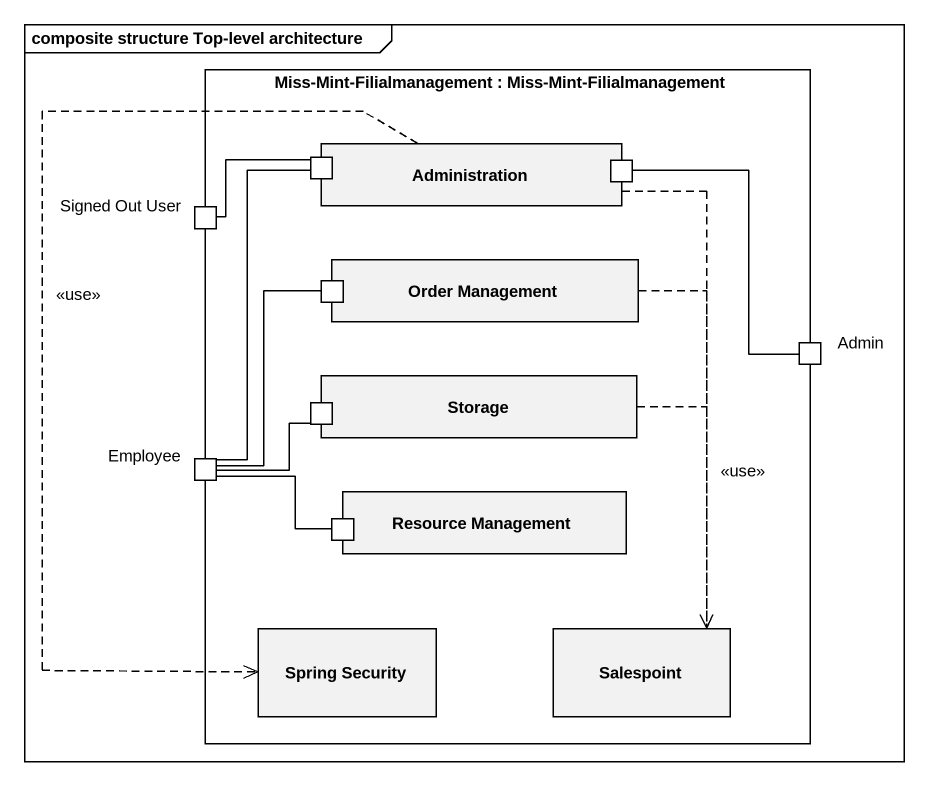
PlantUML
@startuml
mainframe composite structure Top-level architecture
rectangle "Miss-Mint-Filialmanagement : Miss-Mint-Filialmanagement" as Miss_Mint_Filialmanagement {
  rectangle Administration {
    port " " as port1
    port " " as port2
  }
  port "Signed Out User" as Signed_Out_User
  rectangle "Order Management" as Order_Management {
    port " " as port3
  }
  rectangle "Storage" as Storage_ {
    port " " as port4
  }
  port Admin
  port Employee
  rectangle "Resource Management" as Resource_Management {
    port " " as port5
  }
  rectangle "Spring Security" as Spring_Security
  rectangle Salespoint
}
Administration ..> Spring_Security : <<use>>
Administration ..> Salespoint
Signed_Out_User -right- port1
Order_Management ..> Salespoint
Storage_ ..> Salespoint : <<use>>
Admin -up- port2
Employee -up- port1
Employee -up- port3
Employee -right- port4
Employee -right- port5
@enduml
